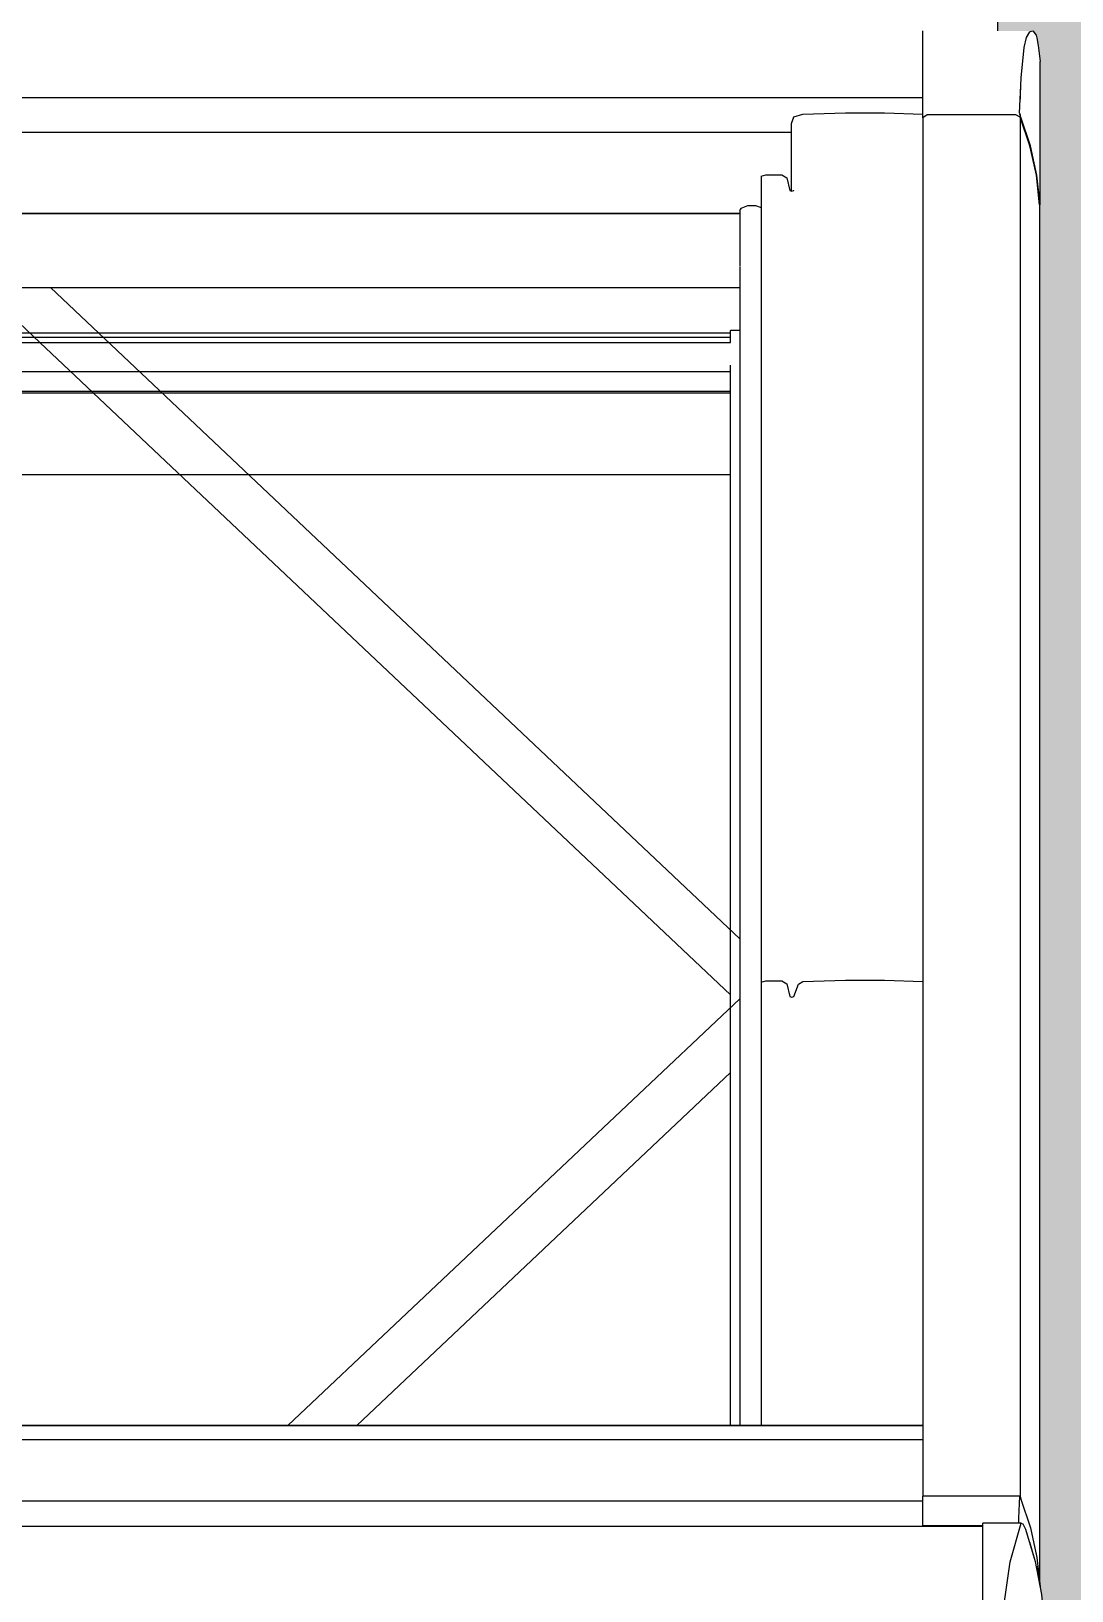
# Model space of a CAD drawing. Header units: metres. Extents: x -208 to 1512, y -277 to 123.
# Drawn here: x 2.375 to 2.806, y -3.63 to -2.984 of the extents above; entities that cross this region are included whole.
import ezdxf

# ---------------------------------------------------------------- set-up
doc = ezdxf.new("R2010")
doc.units = ezdxf.units.M
doc.header["$MEASUREMENT"] = 0
doc.linetypes.add('Wipeout_Contour', pattern=[1, 0, -1])
for name, color, linetype in [('325 Dachfenster', 7, 'Continuous'), ('330 Dachaufbau', 7, 'Continuous'), ('940 Einreichplan Bemaßung.x', 7, 'Continuous')]:
    doc.layers.add(name, color=color, linetype=linetype)
doc.styles.add('ERSTELLTER_STIL_4', font='')
doc.styles.get('ERSTELLTER_STIL_4').set_extended_font_data('Eurostile')
doc.dimstyles.new('ERSTELLTER_STIL__3', dxfattribs={"dimtxt": 0.4, "dimasz": 0.304, "dimexe": 0.18, "dimexo": 0.0625, "dimgap": 0, "dimtad": 1, "dimzin": 0, "dimdsep": 46, "dimtxsty": 'ERSTELLTER_STIL_4', "dimblk": 'ARROWHEAD_6', "dimblk1": 'ARROWHEAD_6', "dimblk2": 'ARROWHEAD_6', "dimcen": 0.09, "dimse1": 1, "dimse2": 1, "dimclrd": 256, "dimclre": 256, "dimclrt": 256, "dimazin": 0, "dimtfac": 1, "dimtdec": 4, "dimtmove": 0, "dimatfit": 3, "dimfxl": 1, "dimtolj": 1, "dimtzin": 0, "dimarcsym": 0})

# ---------------------------------------------------------------- blocks, each defined once
blk = doc.blocks.new('*D541')
at = {"layer": '940 Einreichplan Bemaßung.x', "color": 1, "linetype": 'Continuous', "lineweight": 13, "true_color": 0xfb0106}
for p, q in [((2.51628, 0.24174), (2.51645, 0.00174)), ((2.67656, -0.15815), (2.35634, 0.16163)), ((2.21645, 0.00153), (2.81645, 0.00195)), ((2.51645, 0.00174), (2.53995, -34.02522)), ((2.37984, -33.86533), (2.70006, -34.18511)), ((2.23995, -34.02543), (2.83995, -34.02502)), ((2.53995, -34.02522), (2.54012, -34.26522))]:
    blk.add_line(p, q, dxfattribs=at)
at = {"layer": '940 Einreichplan Bemaßung.x', "color": 1, "lineweight": 13, "true_color": 0xfb0106, "insert": (2.54676, -16.09357), "char_height": 0.4, "attachment_point": 7, "rotation": 270.03958, "style": 'ERSTELLTER_STIL_4'}
blk.add_mtext('\\A1;{\\pql;\\fEurostile|b0|i0|c0|p0;\\W1.000000;34,02\\fEurostile|b0|i0|c0|p0;\\W1.000000;\\A1{\\H.66x;\\S5^  ;}}', dxfattribs=at)
blk = doc.blocks.new('ARROWHEAD_6')
at = {"color": 0, "linetype": 'Continuous', "lineweight": 0}
for p, q in [((-0.5, -0.5), (0.5, 0.5)), ((0, 0), (-1, 0))]:
    blk.add_line(p, q, dxfattribs=at)
blk = doc.blocks.new('Dachfläche_17_4', base_point=(-0.00106, 0.07))
at = {"layer": '330 Dachaufbau', "linetype": 'Continuous', "lineweight": 0, "true_color": 0x000000}
h = blk.add_hatch(color=18, dxfattribs=at)
h.paths.add_polyline_path([(3.445, -0.4), (3.755, -0.4), (3.755, 0.07), (2.8, 0.07), (2.8, -0.77152), (1.05, -0.77152), (1.05, 0.07), (-0.00106, 0.07), (0.01606, -4.6), (6.325, -4.6), (6.325, -0.82361), (3.445, -0.82361)])
h.paths.add_polyline_path([(3.805, -2.1975), (5.505, -2.1975), (5.505, -3.79873), (3.805, -3.79873)], flags=0)
h.paths.add_polyline_path([(1.075, -3.79873), (1.075, -2.1975), (2.775, -2.1975), (2.775, -3.79873)], flags=0)
at = {"layer": '330 Dachaufbau', "color": 7, "linetype": 'Continuous', "lineweight": 18, "flags": 128}
blk.add_lwpolyline([(2.775, -3.79873), (2.775, -2.1975)], dxfattribs=at)
blk = doc.blocks.new('VELUX SlopeRoofBundle[19]_4')
at = {"color": 254, "linetype": 'Wipeout_Contour', "lineweight": 0, "ltscale": 30.677328}
blk.add_wipeout([(2.75611, -2.95926), (1.97759, -2.95926), (1.97798, -2.98422), (1.98965, -2.98422), (1.98965, -3.01187), (2.74405, -3.01187), (2.74405, -2.98422), (2.75573, -2.98422)], dxfattribs=at).dxf.layer = '325 Dachfenster'
at = {"color": 254, "linetype": 'Wipeout_Contour', "lineweight": 0, "ltscale": 11.45865}
blk.add_wipeout([(2.68955, -3.02258), (2.69056, -3.01991), (2.69055, -3.01983)], dxfattribs=at).dxf.layer = '325 Dachfenster'
at = {"color": 254, "linetype": 'Wipeout_Contour', "lineweight": 0, "ltscale": 33.276077}
blk.add_wipeout([(2.66835, -3.08153), (2.66825, -3.0818), (2.66825, -3.56164), (2.66875, -3.56164), (2.66875, -3.05769), (2.66825, -3.05854), (2.66825, -3.05967), (2.66835, -3.05967)], dxfattribs=at).dxf.layer = '325 Dachfenster'
at = {"color": 254, "linetype": 'Wipeout_Contour', "lineweight": 0, "ltscale": 17.669085}
blk.add_wipeout([(2.67705, -3.56164), (2.67895, -3.56164), (2.67895, -3.37752), (2.67705, -3.37801)], dxfattribs=at).dxf.layer = '325 Dachfenster'
at = {"color": 254, "linetype": 'Wipeout_Contour', "lineweight": 0, "ltscale": 22.140436}
blk.add_wipeout([(2.72815, -3.37723), (2.72815, -3.56164), (2.74405, -3.56164), (2.74405, -3.50489), (2.74405, -3.37775)], dxfattribs=at).dxf.layer = '325 Dachfenster'
at = {"color": 254, "linetype": 'Wipeout_Contour', "lineweight": 0, "ltscale": 17.706665}
blk.add_wipeout([(2.68975, -3.56164), (2.69055, -3.56164), (2.69055, -3.38402), (2.68975, -3.38423)], dxfattribs=at).dxf.layer = '325 Dachfenster'
at = {"color": 254, "linetype": 'Wipeout_Contour', "lineweight": 0, "ltscale": 23.789188}
blk.add_wipeout([(2.79055, -3.61796), (2.78645, -3.60447), (2.78645, -3.75858), (2.78757, -3.76324), (2.79055, -3.77361)], dxfattribs=at).dxf.layer = '325 Dachfenster'
at = {"color": 254, "linetype": 'Wipeout_Contour', "lineweight": 0, "ltscale": 20.465667}
blk.add_wipeout([(2.78955, -2.98422), (2.74405, -2.98422), (2.74405, -2.98457), (2.78826, -2.98457), (2.78855, -2.98451)], dxfattribs=at).dxf.layer = '325 Dachfenster'
at = {"color": 254, "linetype": 'Wipeout_Contour', "lineweight": 0, "ltscale": 16.454899}
blk.add_wipeout([(2.74405, -3.00365), (2.78468, -3.00365), (2.78589, -2.99113), (2.74405, -2.99113)], dxfattribs=at).dxf.layer = '325 Dachfenster'
at = {"color": 254, "linetype": 'Wipeout_Contour', "lineweight": 0, "ltscale": 17.197293}
blk.add_wipeout([(2.66875, -3.05769), (2.66875, -3.56164), (2.67155, -3.56164), (2.67155, -3.05656)], dxfattribs=at).dxf.layer = '325 Dachfenster'
at = {"color": 254, "linetype": 'Wipeout_Contour', "lineweight": 0, "ltscale": 17.720163}
blk.add_wipeout([(2.68765, -3.56164), (2.68895, -3.56164), (2.68895, -3.38395), (2.68765, -3.37879)], dxfattribs=at).dxf.layer = '325 Dachfenster'
at = {"color": 254, "linetype": 'Wipeout_Contour', "lineweight": 0, "ltscale": 54.922432}
blk.add_wipeout([(2.78569, -3.75667), (2.78645, -3.75858), (2.78645, -3.60447), (2.78535, -3.6023), (2.78471, -3.60202), (2.78021, -3.618), (2.77732, -3.63738), (2.77604, -3.65986), (2.77647, -3.68525), (2.77855, -3.71311), (2.78229, -3.74323), (2.78361, -3.74981)], dxfattribs=at).dxf.layer = '325 Dachfenster'
at = {"color": 254, "linetype": 'Wipeout_Contour', "lineweight": 0, "ltscale": 23.872469}
blk.add_wipeout([(2.79055, -3.61796), (2.79055, -3.77361), (2.79124, -3.77738), (2.79315, -3.78697), (2.79315, -3.63161)], dxfattribs=at).dxf.layer = '325 Dachfenster'
at = {"color": 254, "linetype": 'Wipeout_Contour', "lineweight": 0, "ltscale": 16.42472}
blk.add_wipeout([(2.74405, -2.98692), (2.78685, -2.98692), (2.78826, -2.98457), (2.74405, -2.98457)], dxfattribs=at).dxf.layer = '325 Dachfenster'
at = {"color": 254, "linetype": 'Wipeout_Contour', "lineweight": 0, "ltscale": 17.202476}
blk.add_wipeout([(2.67155, -3.05656), (2.67155, -3.56164), (2.67465, -3.56164), (2.67465, -3.05649)], dxfattribs=at).dxf.layer = '325 Dachfenster'
at = {"color": 254, "linetype": 'Wipeout_Contour', "lineweight": 0, "ltscale": 15.800343}
blk.add_wipeout([(2.06545, -3.09043), (2.06545, -3.0905), (2.66825, -3.0905), (2.66825, -3.09043)], dxfattribs=at).dxf.layer = '325 Dachfenster'
at = {"color": 254, "linetype": 'Wipeout_Contour', "lineweight": 0, "ltscale": 17.705137}
blk.add_wipeout([(2.68895, -3.56164), (2.68975, -3.56164), (2.68975, -3.38423), (2.68895, -3.38395)], dxfattribs=at).dxf.layer = '325 Dachfenster'
at = {"color": 254, "linetype": 'Wipeout_Contour', "lineweight": 0, "ltscale": 18.471094}
blk.add_wipeout([(2.76885, -3.60202), (2.76885, -3.618), (2.78021, -3.618), (2.78471, -3.60202)], dxfattribs=at).dxf.layer = '325 Dachfenster'
at = {"color": 254, "linetype": 'Wipeout_Contour', "lineweight": 0, "ltscale": 18.826514}
blk.add_wipeout([(2.79125, -3.6162), (2.79125, -3.62164), (2.79255, -3.62846), (2.79255, -3.62845)], dxfattribs=at).dxf.layer = '325 Dachfenster'
at = {"color": 254, "linetype": 'Wipeout_Contour', "lineweight": 0, "ltscale": 16.427616}
blk.add_wipeout([(2.74405, -2.98692), (2.74405, -2.99113), (2.78589, -2.99113), (2.78685, -2.98692)], dxfattribs=at).dxf.layer = '325 Dachfenster'
at = {"color": 254, "linetype": 'Wipeout_Contour', "lineweight": 0, "ltscale": 15.722645}
blk.add_wipeout([(2.06535, -3.05988), (2.06535, -3.07049), (2.66835, -3.07049), (2.66835, -3.05988)], dxfattribs=at).dxf.layer = '325 Dachfenster'
at = {"color": 254, "linetype": 'Wipeout_Contour', "lineweight": 0, "ltscale": 15.759841}
blk.add_wipeout([(2.06535, -3.0748), (2.06535, -3.07982), (2.66835, -3.07982), (2.66835, -3.0748)], dxfattribs=at).dxf.layer = '325 Dachfenster'
at = {"color": 254, "linetype": 'Wipeout_Contour', "lineweight": 0, "ltscale": 15.792351}
blk.add_wipeout([(2.06545, -3.08499), (2.06545, -3.09043), (2.66825, -3.09043), (2.66825, -3.08499)], dxfattribs=at).dxf.layer = '325 Dachfenster'
at = {"color": 254, "linetype": 'Wipeout_Contour', "lineweight": 0, "ltscale": 17.72474}
blk.add_wipeout([(2.69055, -3.56164), (2.69255, -3.56164), (2.69255, -3.37886), (2.69055, -3.38402)], dxfattribs=at).dxf.layer = '325 Dachfenster'
at = {"color": 254, "linetype": 'Wipeout_Contour', "lineweight": 0, "ltscale": 18.258424}
blk.add_wipeout([(2.76885, -3.60294), (2.74405, -3.60294), (2.74405, -3.60322), (2.76885, -3.60322)], dxfattribs=at).dxf.layer = '325 Dachfenster'
at = {"color": 254, "linetype": 'Wipeout_Contour', "lineweight": 0, "ltscale": 23.171816}
blk.add_wipeout([(2.79125, -3.6162), (2.78855, -3.60403), (2.78855, -3.61138), (2.79055, -3.61796), (2.79125, -3.62164)], dxfattribs=at).dxf.layer = '325 Dachfenster'
at = {"color": 254, "linetype": 'Wipeout_Contour', "lineweight": 0, "ltscale": 18.506319}
blk.add_wipeout([(2.76885, -3.618), (2.76885, -3.63738), (2.77732, -3.63738), (2.78021, -3.618)], dxfattribs=at).dxf.layer = '325 Dachfenster'
at = {"color": 254, "linetype": 'Wipeout_Contour', "lineweight": 0, "ltscale": 15.745178}
blk.add_wipeout([(2.06535, -3.0748), (2.66835, -3.0748), (2.66835, -3.07049), (2.06535, -3.07049)], dxfattribs=at).dxf.layer = '325 Dachfenster'
at = {"color": 254, "linetype": 'Wipeout_Contour', "lineweight": 0, "ltscale": 31.385538}
blk.add_wipeout([(2.06535, -3.08067), (2.06535, -3.08153), (2.06545, -3.0818), (2.06545, -3.08258), (2.66825, -3.08258), (2.66825, -3.0818), (2.66835, -3.08153), (2.66835, -3.08067)], dxfattribs=at).dxf.layer = '325 Dachfenster'
at = {"color": 254, "linetype": 'Wipeout_Contour', "lineweight": 0, "ltscale": 11.735801}
blk.add_wipeout([(2.66825, -3.0905), (2.38273, -3.0905), (2.66825, -3.36016)], dxfattribs=at).dxf.layer = '325 Dachfenster'
at = {"color": 254, "linetype": 'Wipeout_Contour', "lineweight": 0, "ltscale": 17.694289}
blk.add_wipeout([(2.68555, -3.37752), (2.68555, -3.56164), (2.68765, -3.56164), (2.68765, -3.37879)], dxfattribs=at).dxf.layer = '325 Dachfenster'
at = {"color": 254, "linetype": 'Wipeout_Contour', "lineweight": 0, "ltscale": 17.709549}
blk.add_wipeout([(2.69255, -3.56164), (2.69435, -3.56164), (2.69435, -3.3778), (2.69255, -3.37886)], dxfattribs=at).dxf.layer = '325 Dachfenster'
at = {"color": 254, "linetype": 'Wipeout_Contour', "lineweight": 0, "ltscale": 32.782505}
blk.add_wipeout([(2.78455, -3.59208), (2.78455, -3.60202), (2.78471, -3.60202), (2.78535, -3.6023), (2.78645, -3.60447), (2.78855, -3.61138), (2.78855, -3.60403)], dxfattribs=at).dxf.layer = '325 Dachfenster'
at = {"color": 254, "linetype": 'Wipeout_Contour', "lineweight": 0, "ltscale": 22.755905}
blk.add_wipeout([(2.79235, -3.05626), (2.79105, -3.04401), (2.79105, -3.6153), (2.79125, -3.6162), (2.79235, -3.62657)], dxfattribs=at).dxf.layer = '325 Dachfenster'
at = {"color": 254, "linetype": 'Wipeout_Contour', "lineweight": 0, "ltscale": 16.935949}
blk.add_wipeout([(2.68975, -3.05055), (2.68895, -3.05027), (2.68895, -3.38395), (2.68975, -3.38423)], dxfattribs=at).dxf.layer = '325 Dachfenster'
at = {"color": 254, "linetype": 'Wipeout_Contour', "lineweight": 0, "ltscale": 15.777452}
blk.add_wipeout([(2.06545, -3.08258), (2.06545, -3.08364), (2.66825, -3.08364), (2.66825, -3.08258)], dxfattribs=at).dxf.layer = '325 Dachfenster'
at = {"color": 254, "linetype": 'Wipeout_Contour', "lineweight": 0, "ltscale": 17.677728}
blk.add_wipeout([(2.68555, -3.37752), (2.67895, -3.37752), (2.67895, -3.56164), (2.68555, -3.56164)], dxfattribs=at).dxf.layer = '325 Dachfenster'
at = {"color": 254, "linetype": 'Wipeout_Contour', "lineweight": 0, "ltscale": 17.731908}
blk.add_wipeout([(2.69435, -3.56164), (2.71195, -3.56164), (2.71195, -3.37723), (2.69435, -3.3778)], dxfattribs=at).dxf.layer = '325 Dachfenster'
at = {"color": 254, "linetype": 'Wipeout_Contour', "lineweight": 0, "ltscale": 18.259405}
blk.add_wipeout([(2.78402, -3.59082), (2.74405, -3.59082), (2.74405, -3.59999), (2.78365, -3.59999)], dxfattribs=at).dxf.layer = '325 Dachfenster'
at = {"layer": '325 Dachfenster', "linetype": 'Continuous', "lineweight": 0, "flags": 128}
blk.add_lwpolyline([(2.79255, -3.62846), (2.79255, -3.62845)], dxfattribs=at)
at = {"color": 254, "linetype": 'Wipeout_Contour', "lineweight": 0, "ltscale": 22.750646}
blk.add_wipeout([(2.78835, -3.03184), (2.78835, -3.60344), (2.78855, -3.60403), (2.79105, -3.6153), (2.79105, -3.04401)], dxfattribs=at).dxf.layer = '325 Dachfenster'
at = {"color": 254, "linetype": 'Wipeout_Contour', "lineweight": 0, "ltscale": 23.827458}
blk.add_wipeout([(2.68975, -3.05055), (2.68975, -3.38423), (2.69055, -3.38402), (2.69055, -3.0503), (2.69045, -3.05033), (2.69045, -3.05036)], dxfattribs=at).dxf.layer = '325 Dachfenster'
at = {"color": 254, "linetype": 'Wipeout_Contour', "lineweight": 0, "ltscale": 17.210967}
blk.add_wipeout([(2.67465, -3.05649), (2.67465, -3.56164), (2.67705, -3.56164), (2.67705, -3.05731)], dxfattribs=at).dxf.layer = '325 Dachfenster'
at = {"color": 254, "linetype": 'Wipeout_Contour', "lineweight": 0, "ltscale": 15.768516}
blk.add_wipeout([(2.06535, -3.08067), (2.66835, -3.08067), (2.66835, -3.07982), (2.06535, -3.07982)], dxfattribs=at).dxf.layer = '325 Dachfenster'
at = {"color": 254, "linetype": 'Wipeout_Contour', "lineweight": 0, "ltscale": 17.770615}
blk.add_wipeout([(2.71195, -3.37723), (2.71195, -3.56164), (2.72815, -3.56164), (2.72815, -3.37723)], dxfattribs=at).dxf.layer = '325 Dachfenster'
at = {"color": 254, "linetype": 'Wipeout_Contour', "lineweight": 0, "ltscale": 27.5033}
blk.add_wipeout([(2.74405, -3.59999), (2.74405, -3.60294), (2.76885, -3.60294), (2.76885, -3.60202), (2.78365, -3.60202), (2.78365, -3.59999)], dxfattribs=at).dxf.layer = '325 Dachfenster'
at = {"color": 254, "linetype": 'Wipeout_Contour', "lineweight": 0, "ltscale": 16.89856}
blk.add_wipeout([(2.67895, -3.04383), (2.67895, -3.37752), (2.68555, -3.37752), (2.68555, -3.04383)], dxfattribs=at).dxf.layer = '325 Dachfenster'
at = {"color": 254, "linetype": 'Wipeout_Contour', "lineweight": 0, "ltscale": 16.930329}
blk.add_wipeout([(2.69255, -3.04514), (2.69055, -3.0503), (2.69055, -3.38402), (2.69255, -3.37886)], dxfattribs=at).dxf.layer = '325 Dachfenster'
at = {"color": 254, "linetype": 'Wipeout_Contour', "lineweight": 0, "ltscale": 15.780055}
blk.add_wipeout([(2.06545, -3.08428), (2.66825, -3.08428), (2.66825, -3.08364), (2.06545, -3.08364)], dxfattribs=at).dxf.layer = '325 Dachfenster'
at = {"color": 254, "linetype": 'Wipeout_Contour', "lineweight": 0, "ltscale": 27.387385}
blk.add_wipeout([(2.78365, -3.60202), (2.78455, -3.60202), (2.78455, -3.59208), (2.7841, -3.5909), (2.78402, -3.59082), (2.78365, -3.59999)], dxfattribs=at).dxf.layer = '325 Dachfenster'
at = {"color": 254, "linetype": 'Wipeout_Contour', "lineweight": 0, "ltscale": 17.465297}
blk.add_wipeout([(1.98965, -3.59875), (2.74405, -3.59875), (2.74405, -3.59644), (1.98965, -3.59644)], dxfattribs=at).dxf.layer = '325 Dachfenster'
at = {"color": 254, "linetype": 'Wipeout_Contour', "lineweight": 0, "ltscale": 17.523156}
blk.add_wipeout([(2.76885, -3.60322), (1.96485, -3.60322), (1.96485, -3.61935), (2.76885, -3.61935)], dxfattribs=at).dxf.layer = '325 Dachfenster'
at = {"color": 254, "linetype": 'Wipeout_Contour', "lineweight": 0, "ltscale": 17.433915}
blk.add_wipeout([(2.74575, -3.59082), (2.78255, -3.59082), (2.78255, -3.01893), (2.74575, -3.01893)], dxfattribs=at).dxf.layer = '325 Dachfenster'
at = {"color": 254, "linetype": 'Wipeout_Contour', "lineweight": 0, "ltscale": 16.887652}
blk.add_wipeout([(2.67705, -3.04433), (2.67705, -3.37801), (2.67895, -3.37752), (2.67895, -3.04383)], dxfattribs=at).dxf.layer = '325 Dachfenster'
at = {"color": 254, "linetype": 'Wipeout_Contour', "lineweight": 0, "ltscale": 16.911127}
blk.add_wipeout([(2.68555, -3.04383), (2.68555, -3.37752), (2.68765, -3.37879), (2.68765, -3.0451)], dxfattribs=at).dxf.layer = '325 Dachfenster'
at = {"color": 254, "linetype": 'Wipeout_Contour', "lineweight": 0, "ltscale": 16.928277}
blk.add_wipeout([(2.69255, -3.04514), (2.69255, -3.37886), (2.69435, -3.3778), (2.69435, -3.04408)], dxfattribs=at).dxf.layer = '325 Dachfenster'
at = {"color": 254, "linetype": 'Wipeout_Contour', "lineweight": 0, "ltscale": 15.782165}
blk.add_wipeout([(2.06545, -3.08428), (2.06545, -3.08499), (2.66825, -3.08499), (2.66825, -3.08428)], dxfattribs=at).dxf.layer = '325 Dachfenster'
at = {"color": 254, "linetype": 'Wipeout_Contour', "lineweight": 0, "ltscale": 17.458236}
blk.add_wipeout([(1.98965, -3.59644), (2.74405, -3.59644), (2.74405, -3.59448), (1.98965, -3.59448)], dxfattribs=at).dxf.layer = '325 Dachfenster'
at = {"color": 254, "linetype": 'Wipeout_Contour', "lineweight": 0, "ltscale": 17.480964}
blk.add_wipeout([(1.98965, -3.6015), (1.98965, -3.60322), (2.74405, -3.60322), (2.74405, -3.6015)], dxfattribs=at).dxf.layer = '325 Dachfenster'
at = {"color": 254, "linetype": 'Wipeout_Contour', "lineweight": 0, "ltscale": 17.585267}
blk.add_wipeout([(1.96485, -3.61935), (1.96485, -3.64056), (2.76885, -3.64056), (2.76885, -3.61935)], dxfattribs=at).dxf.layer = '325 Dachfenster'
at = {"layer": '325 Dachfenster', "linetype": 'Continuous', "lineweight": 0, "flags": 128}
blk.add_lwpolyline([(2.76885, -3.82879), (2.76885, -3.82144), (2.76885, -3.81267), (2.76885, -3.80235), (2.76885, -3.79054), (2.76885, -3.77738), (2.76885, -3.76324), (2.76885, -3.75667), (2.76885, -3.74981), (2.76885, -3.74323), (2.76885, -3.71311), (2.76885, -3.68525), (2.76885, -3.65986), (2.76885, -3.63738), (2.76885, -3.618), (2.76885, -3.60202)], dxfattribs=at)
at = {"color": 254, "linetype": 'Wipeout_Contour', "lineweight": 0, "ltscale": 17.383331}
blk.add_wipeout([(2.74405, -3.02019), (2.74405, -3.59082), (2.74575, -3.59082), (2.74575, -3.01893)], dxfattribs=at).dxf.layer = '325 Dachfenster'
at = {"color": 254, "linetype": 'Wipeout_Contour', "lineweight": 0, "ltscale": 22.708772}
blk.add_wipeout([(2.78435, -3.01989), (2.78435, -3.59156), (2.78455, -3.59208), (2.78835, -3.60344), (2.78835, -3.03184)], dxfattribs=at).dxf.layer = '325 Dachfenster'
at = {"color": 254, "linetype": 'Wipeout_Contour', "lineweight": 0, "ltscale": 16.92538}
blk.add_wipeout([(2.68895, -3.05027), (2.68765, -3.0451), (2.68765, -3.37879), (2.68895, -3.38395)], dxfattribs=at).dxf.layer = '325 Dachfenster'
at = {"color": 254, "linetype": 'Wipeout_Contour', "lineweight": 0, "ltscale": 16.952699}
blk.add_wipeout([(2.69435, -3.04408), (2.69435, -3.3778), (2.71195, -3.37723), (2.71195, -3.04351)], dxfattribs=at).dxf.layer = '325 Dachfenster'
at = {"color": 254, "linetype": 'Wipeout_Contour', "lineweight": 0, "ltscale": 55.672842}
blk.add_wipeout([(2.05665, -3.05274), (2.05665, -3.05731), (2.05905, -3.05649), (2.06215, -3.05656), (2.06495, -3.05769), (2.06545, -3.05854), (2.06545, -3.05967), (2.66825, -3.05967), (2.66825, -3.05854), (2.66875, -3.05769), (2.67155, -3.05656), (2.67465, -3.05649), (2.67705, -3.05731), (2.67705, -3.05274)], dxfattribs=at).dxf.layer = '325 Dachfenster'
at = {"color": 254, "linetype": 'Wipeout_Contour', "lineweight": 0, "ltscale": 17.473694}
blk.add_wipeout([(2.74405, -3.59875), (1.98965, -3.59875), (1.98965, -3.6015), (2.74405, -3.6015)], dxfattribs=at).dxf.layer = '325 Dachfenster'
at = {"layer": '325 Dachfenster', "linetype": 'Continuous', "lineweight": 0, "flags": 128}
for points in [[(2.67465, -3.05649), (2.67705, -3.05731)], [(2.67705, -3.37801), (2.67895, -3.37752), (2.68555, -3.37752)], [(2.68555, -3.37752), (2.68765, -3.37879)], [(2.68765, -3.37879), (2.68895, -3.38395)], [(2.69055, -3.38402), (2.69255, -3.37886)], [(2.69255, -3.37886), (2.69435, -3.3778)], [(2.68895, -3.38395), (2.68975, -3.38423)], [(2.68975, -3.38423), (2.69055, -3.38402)], [(2.78471, -3.60202), (2.76885, -3.60202)], [(2.79449, -3.82879), (2.79448, -3.82144), (2.79447, -3.81267), (2.79446, -3.80235), (2.79445, -3.79916), (2.7935, -3.79054), (2.79315, -3.78697), (2.79124, -3.77738), (2.79055, -3.77361), (2.78757, -3.76324), (2.78645, -3.75858), (2.78569, -3.75667), (2.78361, -3.74981), (2.78229, -3.74323), (2.77855, -3.71311), (2.77647, -3.68525), (2.77604, -3.65986), (2.77732, -3.63738), (2.78021, -3.618), (2.78471, -3.60202)], [(2.78471, -3.60202), (2.78535, -3.6023)], [(2.78535, -3.6023), (2.78645, -3.60447), (2.79055, -3.61796), (2.79315, -3.63161), (2.79445, -3.64552), (2.79445, -3.64685)], [(1.96485, -3.60322), (2.76885, -3.60322)], [(2.74405, -3.60322), (2.74405, -3.60294)], [(2.74405, -3.60294), (2.76885, -3.60294)]]:
    blk.add_lwpolyline(points, dxfattribs=at)
at = {"color": 254, "linetype": 'Wipeout_Contour', "lineweight": 0, "ltscale": 27.011965}
blk.add_wipeout([(2.78255, -3.01893), (2.78255, -3.59082), (2.78402, -3.59082), (2.7841, -3.5909), (2.78435, -3.59156), (2.78435, -3.01989)], dxfattribs=at).dxf.layer = '325 Dachfenster'
at = {"color": 254, "linetype": 'Wipeout_Contour', "lineweight": 0, "ltscale": 30.255271}
blk.add_wipeout([(2.69055, -3.05023), (2.68955, -3.02258), (2.68955, -3.05048), (2.68975, -3.05055), (2.69045, -3.05036), (2.69045, -3.05033), (2.69053, -3.05031)], dxfattribs=at).dxf.layer = '325 Dachfenster'
at = {"color": 254, "linetype": 'Wipeout_Contour', "lineweight": 0, "ltscale": 16.995315}
blk.add_wipeout([(2.72815, -3.04351), (2.71195, -3.04351), (2.71195, -3.37723), (2.72815, -3.37723)], dxfattribs=at).dxf.layer = '325 Dachfenster'
at = {"color": 254, "linetype": 'Wipeout_Contour', "lineweight": 0, "ltscale": 15.704528}
blk.add_wipeout([(2.06535, -3.05967), (2.06535, -3.05988), (2.66835, -3.05988), (2.66835, -3.05967)], dxfattribs=at).dxf.layer = '325 Dachfenster'
at = {"color": 254, "linetype": 'Wipeout_Contour', "lineweight": 0, "ltscale": 17.357238}
blk.add_wipeout([(1.98965, -3.56177), (1.98965, -3.56751), (2.74405, -3.56751), (2.74405, -3.56177)], dxfattribs=at).dxf.layer = '325 Dachfenster'
at = {"color": 254, "linetype": 'Wipeout_Contour', "lineweight": 0, "ltscale": 17.434708}
blk.add_wipeout([(1.98965, -3.5902), (2.74405, -3.5902), (2.74405, -3.58631), (1.98965, -3.58631)], dxfattribs=at).dxf.layer = '325 Dachfenster'
at = {"layer": '325 Dachfenster', "linetype": 'Continuous', "lineweight": 0, "flags": 128}
for points in [[(2.06535, -3.05967), (2.66835, -3.05967)], [(2.66825, -3.05854), (2.66875, -3.05769)], [(2.66825, -3.05854), (2.66825, -3.05967)], [(2.66835, -3.05988), (2.66835, -3.05967)], [(2.66835, -3.08153), (2.66835, -3.08067), (2.66835, -3.07982), (2.66835, -3.0748), (2.66835, -3.07049), (2.66835, -3.05988)], [(2.66875, -3.05769), (2.67155, -3.05656)], [(2.67155, -3.05656), (2.67465, -3.05649)], [(2.78402, -3.59082), (2.78365, -3.59999), (2.78365, -3.60202)], [(2.78402, -3.59082), (2.7841, -3.5909)], [(2.7841, -3.5909), (2.78455, -3.59208), (2.78855, -3.60403), (2.79125, -3.6162), (2.79255, -3.62845)]]:
    blk.add_lwpolyline(points, dxfattribs=at)
at = {"color": 254, "linetype": 'Wipeout_Contour', "lineweight": 0, "ltscale": 16.511737}
blk.add_wipeout([(2.69056, -3.01991), (2.68955, -3.02258), (2.69055, -3.05023), (2.69255, -3.04514)], dxfattribs=at).dxf.layer = '325 Dachfenster'
at = {"color": 254, "linetype": 'Wipeout_Contour', "lineweight": 0, "ltscale": 17.037316}
blk.add_wipeout([(2.72815, -3.37723), (2.74405, -3.37775), (2.74405, -3.04403), (2.72815, -3.04351)], dxfattribs=at).dxf.layer = '325 Dachfenster'
at = {"color": 254, "linetype": 'Wipeout_Contour', "lineweight": 0, "ltscale": 17.347022}
blk.add_wipeout([(2.74405, -3.56164), (1.98965, -3.56164), (1.98965, -3.56177), (2.74405, -3.56177)], dxfattribs=at).dxf.layer = '325 Dachfenster'
at = {"color": 254, "linetype": 'Wipeout_Contour', "lineweight": 0, "ltscale": 17.368727}
blk.add_wipeout([(1.98965, -3.56751), (1.98965, -3.56903), (2.74405, -3.56903), (2.74405, -3.56751)], dxfattribs=at).dxf.layer = '325 Dachfenster'
at = {"color": 254, "linetype": 'Wipeout_Contour', "lineweight": 0, "ltscale": 17.42218}
blk.add_wipeout([(1.98965, -3.58259), (1.98965, -3.58631), (2.74405, -3.58631), (2.74405, -3.58259)], dxfattribs=at).dxf.layer = '325 Dachfenster'
at = {"color": 254, "linetype": 'Wipeout_Contour', "lineweight": 0, "ltscale": 17.448365}
blk.add_wipeout([(1.98965, -3.59202), (1.98965, -3.59296), (2.74405, -3.59296), (2.74405, -3.59202)], dxfattribs=at).dxf.layer = '325 Dachfenster'
at = {"layer": '325 Dachfenster', "linetype": 'Continuous', "lineweight": 0, "flags": 128}
blk.add_lwpolyline([(2.69435, -3.3778), (2.71195, -3.37723), (2.72815, -3.37723), (2.74405, -3.37775)], dxfattribs=at)
at = {"color": 254, "linetype": 'Wipeout_Contour', "lineweight": 0, "ltscale": 11.599504}
blk.add_wipeout([(2.69055, -3.01983), (2.69435, -3.04408), (2.69435, -3.01876)], dxfattribs=at).dxf.layer = '325 Dachfenster'
at = {"color": 254, "linetype": 'Wipeout_Contour', "lineweight": 0, "ltscale": 16.460298}
blk.add_wipeout([(2.72815, -3.04351), (2.74405, -3.04403), (2.74405, -3.01871), (2.72815, -3.0182)], dxfattribs=at).dxf.layer = '325 Dachfenster'
at = {"color": 254, "linetype": 'Wipeout_Contour', "lineweight": 0, "ltscale": 13.283717}
blk.add_wipeout([(2.66825, -3.3849), (2.48111, -3.56164), (2.66825, -3.56164)], dxfattribs=at).dxf.layer = '325 Dachfenster'
at = {"color": 254, "linetype": 'Wipeout_Contour', "lineweight": 0, "ltscale": 17.381521}
blk.add_wipeout([(1.98965, -3.57098), (1.98965, -3.57329), (2.74405, -3.57329), (2.74405, -3.57098)], dxfattribs=at).dxf.layer = '325 Dachfenster'
at = {"color": 254, "linetype": 'Wipeout_Contour', "lineweight": 0, "ltscale": 17.4435}
blk.add_wipeout([(1.98965, -3.59078), (1.98965, -3.59128), (2.74405, -3.59128), (2.74405, -3.59078)], dxfattribs=at).dxf.layer = '325 Dachfenster'
at = {"color": 254, "linetype": 'Wipeout_Contour', "lineweight": 0, "ltscale": 12.630895}
blk.add_wipeout([(2.69055, -3.01983), (2.69255, -3.04514), (2.69435, -3.04408)], dxfattribs=at).dxf.layer = '325 Dachfenster'
at = {"color": 254, "linetype": 'Wipeout_Contour', "lineweight": 0, "ltscale": 33.3303}
blk.add_wipeout([(2.06545, -3.3849), (2.25259, -3.56164), (2.48111, -3.56164), (2.66825, -3.3849), (2.66825, -3.36016), (2.38273, -3.0905), (2.35098, -3.0905), (2.06545, -3.36016)], dxfattribs=at).dxf.layer = '325 Dachfenster'
at = {"color": 254, "linetype": 'Wipeout_Contour', "lineweight": 0, "ltscale": 17.3899}
blk.add_wipeout([(1.98965, -3.57329), (1.98965, -3.57605), (2.74405, -3.57605), (2.74405, -3.57329)], dxfattribs=at).dxf.layer = '325 Dachfenster'
at = {"color": 254, "linetype": 'Wipeout_Contour', "lineweight": 0, "ltscale": 17.452475}
blk.add_wipeout([(1.98965, -3.59448), (2.74405, -3.59448), (2.74405, -3.59296), (1.98965, -3.59296)], dxfattribs=at).dxf.layer = '325 Dachfenster'
at = {"layer": '325 Dachfenster', "linetype": 'Continuous', "lineweight": 0, "flags": 128}
for points in [[(2.66825, -3.0818), (2.66825, -3.56164)], [(2.06545, -3.09043), (2.66825, -3.09043)], [(2.06545, -3.0905), (2.66825, -3.0905)], [(2.38273, -3.0905), (2.66825, -3.36016)], [(2.36685, -3.10238), (2.37831, -3.1132), (2.38804, -3.12239), (2.66429, -3.38328)], [(2.06955, -3.10931), (2.66415, -3.10931)], [(2.06955, -3.11101), (2.66415, -3.11101)], [(2.66435, -3.10825), (2.66415, -3.10846)], [(2.66415, -3.10846), (2.66415, -3.1132)], [(2.66825, -3.10825), (2.66435, -3.10825)], [(2.06942, -3.1132), (2.66429, -3.1132)], [(2.66415, -3.12267), (2.66415, -3.56164)], [(2.06955, -3.12522), (2.66415, -3.12522)], [(2.06955, -3.13335), (2.66415, -3.13335)], [(2.06955, -3.13413), (2.66415, -3.13413)], [(2.06955, -3.16786), (2.66415, -3.16786)], [(2.48111, -3.56164), (2.66825, -3.3849)], [(2.50956, -3.56164), (2.66429, -3.41552)], [(2.74405, -3.56164), (1.98965, -3.56164)]]:
    blk.add_lwpolyline(points, dxfattribs=at)
at = {"color": 254, "linetype": 'Wipeout_Contour', "lineweight": 0, "ltscale": 16.368005}
blk.add_wipeout([(2.71195, -3.0182), (2.69435, -3.01876), (2.69435, -3.04408), (2.71195, -3.04351)], dxfattribs=at).dxf.layer = '325 Dachfenster'
at = {"color": 254, "linetype": 'Wipeout_Contour', "lineweight": 0, "ltscale": 15.609455}
blk.add_wipeout([(2.68955, -3.02615), (2.04415, -3.02615), (2.04415, -3.02622), (2.68955, -3.02622)], dxfattribs=at).dxf.layer = '325 Dachfenster'
at = {"color": 254, "linetype": 'Wipeout_Contour', "lineweight": 0, "ltscale": 17.374476}
blk.add_wipeout([(1.98965, -3.57098), (2.74405, -3.57098), (2.74405, -3.56903), (1.98965, -3.56903)], dxfattribs=at).dxf.layer = '325 Dachfenster'
at = {"color": 254, "linetype": 'Wipeout_Contour', "lineweight": 0, "ltscale": 17.410287}
blk.add_wipeout([(2.74405, -3.5791), (1.98965, -3.5791), (1.98965, -3.58259), (2.74405, -3.58259)], dxfattribs=at).dxf.layer = '325 Dachfenster'
at = {"color": 254, "linetype": 'Wipeout_Contour', "lineweight": 0, "ltscale": 17.442151}
blk.add_wipeout([(1.98965, -3.59071), (2.74405, -3.59071), (2.74405, -3.59055), (1.98965, -3.59055)], dxfattribs=at).dxf.layer = '325 Dachfenster'
at = {"layer": '325 Dachfenster', "linetype": 'Continuous', "lineweight": 0, "flags": 128}
blk.add_lwpolyline([(2.74405, -3.56751), (1.98965, -3.56751)], dxfattribs=at)
at = {"color": 254, "linetype": 'Wipeout_Contour', "lineweight": 0, "ltscale": 16.416707}
blk.add_wipeout([(2.71195, -3.0182), (2.71195, -3.04351), (2.72815, -3.04351), (2.72815, -3.0182)], dxfattribs=at).dxf.layer = '325 Dachfenster'
at = {"color": 254, "linetype": 'Wipeout_Contour', "lineweight": 0, "ltscale": 15.629545}
blk.add_wipeout([(2.04415, -3.02622), (2.04415, -3.03818), (2.68955, -3.03818), (2.68955, -3.02622)], dxfattribs=at).dxf.layer = '325 Dachfenster'
at = {"color": 254, "linetype": 'Wipeout_Contour', "lineweight": 0, "ltscale": 17.399478}
blk.add_wipeout([(1.98965, -3.5791), (2.74405, -3.5791), (2.74405, -3.57605), (1.98965, -3.57605)], dxfattribs=at).dxf.layer = '325 Dachfenster'
at = {"color": 254, "linetype": 'Wipeout_Contour', "lineweight": 0, "ltscale": 17.442517}
blk.add_wipeout([(2.74405, -3.59071), (1.98965, -3.59071), (1.98965, -3.59078), (2.74405, -3.59078)], dxfattribs=at).dxf.layer = '325 Dachfenster'
at = {"color": 254, "linetype": 'Wipeout_Contour', "lineweight": 0, "ltscale": 61.889536}
blk.add_wipeout([(1.98965, -3.01187), (1.98965, -3.01871), (2.00555, -3.0182), (2.02175, -3.0182), (2.03935, -3.01876), (2.04315, -3.01983), (2.04415, -3.02258), (2.04415, -3.02615), (2.68955, -3.02615), (2.68955, -3.02258), (2.69055, -3.01983), (2.69435, -3.01876), (2.71195, -3.0182), (2.72815, -3.0182), (2.74405, -3.01871), (2.74405, -3.01187)], dxfattribs=at).dxf.layer = '325 Dachfenster'
at = {"color": 254, "linetype": 'Wipeout_Contour', "lineweight": 0, "ltscale": 62.56293}
blk.add_wipeout([(2.04415, -3.03818), (2.04415, -3.05048), (2.04475, -3.05027), (2.04605, -3.04511), (2.04815, -3.04383), (2.05475, -3.04383), (2.05665, -3.04433), (2.05665, -3.05274), (2.67705, -3.05274), (2.67705, -3.04433), (2.67895, -3.04383), (2.68555, -3.04383), (2.68765, -3.0451), (2.68895, -3.05027), (2.68955, -3.05048), (2.68955, -3.03818)], dxfattribs=at).dxf.layer = '325 Dachfenster'
at = {"color": 254, "linetype": 'Wipeout_Contour', "lineweight": 0, "ltscale": 17.446201}
blk.add_wipeout([(1.98965, -3.59169), (1.98965, -3.59202), (2.74405, -3.59202), (2.74405, -3.59169)], dxfattribs=at).dxf.layer = '325 Dachfenster'
at = {"layer": '325 Dachfenster', "linetype": 'Continuous', "lineweight": 0, "flags": 128}
for points in [[(2.68955, -3.02258), (2.69055, -3.01983)], [(2.04415, -3.02615), (2.68955, -3.02615)], [(2.67705, -3.04433), (2.67895, -3.04383), (2.68555, -3.04383)], [(2.67705, -3.04433), (2.67705, -3.37801), (2.67705, -3.56164)]]:
    blk.add_lwpolyline(points, dxfattribs=at)
at = {"color": 254, "linetype": 'Wipeout_Contour', "lineweight": 0, "ltscale": 54.542162}
blk.add_wipeout([(2.74405, -3.02019), (2.74575, -3.01893), (2.78255, -3.01893), (2.78435, -3.01989), (2.78835, -3.03184), (2.79105, -3.04401), (2.79235, -3.05626), (2.79235, -3.05641), (2.79255, -3.05626), (2.79125, -3.04401), (2.78855, -3.03184), (2.78455, -3.01989), (2.78413, -3.01879), (2.74405, -3.01879)], dxfattribs=at).dxf.layer = '325 Dachfenster'
at = {"color": 254, "linetype": 'Wipeout_Contour', "lineweight": 0, "ltscale": 17.648202}
blk.add_wipeout([(2.69053, -3.05031), (2.69055, -3.0503), (2.69255, -3.04514), (2.69055, -3.05023)], dxfattribs=at).dxf.layer = '325 Dachfenster'
at = {"color": 254, "linetype": 'Wipeout_Contour', "lineweight": 0, "ltscale": 17.444985}
blk.add_wipeout([(1.98965, -3.59169), (2.74405, -3.59169), (2.74405, -3.59128), (1.98965, -3.59128)], dxfattribs=at).dxf.layer = '325 Dachfenster'
at = {"layer": '325 Dachfenster', "linetype": 'Continuous', "lineweight": 0, "flags": 128}
for points in [[(2.68955, -3.05048), (2.68955, -3.02258)], [(2.68555, -3.04383), (2.68765, -3.0451)], [(2.68765, -3.0451), (2.68895, -3.05027)], [(2.68895, -3.05027), (2.68975, -3.05055)], [(2.68975, -3.05055), (2.69045, -3.05036)], [(2.69045, -3.05036), (2.69045, -3.05033)], [(2.69053, -3.05031), (2.69055, -3.05023)]]:
    blk.add_lwpolyline(points, dxfattribs=at)
at = {"color": 254, "linetype": 'Wipeout_Contour', "lineweight": 0, "ltscale": 20.398718}
blk.add_wipeout([(2.79179, -2.99035), (2.79125, -2.98718), (2.79125, -3.04401), (2.79255, -3.05626), (2.79255, -2.99685)], dxfattribs=at).dxf.layer = '325 Dachfenster'
at = {"color": 254, "linetype": 'Wipeout_Contour', "lineweight": 0, "ltscale": 20.043887}
blk.add_wipeout([(2.74405, -3.00365), (2.74405, -3.01836), (2.78405, -3.01836), (2.78455, -3.00685), (2.78468, -3.00365)], dxfattribs=at).dxf.layer = '325 Dachfenster'
at = {"color": 254, "linetype": 'Wipeout_Contour', "lineweight": 0, "ltscale": 17.441321}
blk.add_wipeout([(1.98965, -3.59055), (2.74405, -3.59055), (2.74405, -3.5902), (1.98965, -3.5902)], dxfattribs=at).dxf.layer = '325 Dachfenster'
at = {"layer": '325 Dachfenster', "linetype": 'Continuous', "lineweight": 0, "flags": 128}
for points in [[(1.98965, -3.01187), (2.74405, -3.01187)], [(2.79235, -3.05626), (2.79235, -3.62657)], [(2.79235, -3.05641), (2.79255, -3.05626)], [(2.74405, -3.59296), (1.98965, -3.59296)], [(2.74405, -3.60294), (2.74405, -3.59999), (2.74405, -3.59082)], [(2.78402, -3.59082), (2.74405, -3.59082)]]:
    blk.add_lwpolyline(points, dxfattribs=at)
at = {"color": 254, "linetype": 'Wipeout_Contour', "lineweight": 0, "ltscale": 16.499263}
blk.add_wipeout([(2.74405, -3.01836), (2.74405, -3.01879), (2.78413, -3.01879), (2.78405, -3.01836)], dxfattribs=at).dxf.layer = '325 Dachfenster'
at = {"layer": '325 Dachfenster', "linetype": 'Continuous', "lineweight": 0, "flags": 128}
for points in [[(2.74405, -3.01836), (2.74405, -3.00365), (2.74405, -2.99113), (2.74405, -2.98692), (2.74405, -2.98457), (2.74405, -2.98422)], [(2.69055, -3.01983), (2.69435, -3.01876), (2.71195, -3.0182), (2.72815, -3.0182), (2.74405, -3.01871)], [(2.74405, -3.01879), (2.74405, -3.01836)], [(2.74405, -3.02019), (2.74405, -3.01879)], [(2.74575, -3.01893), (2.74405, -3.02019)], [(2.74405, -3.02019), (2.74405, -3.59082)]]:
    blk.add_lwpolyline(points, dxfattribs=at)
at = {"color": 254, "linetype": 'Wipeout_Contour', "lineweight": 0, "ltscale": 32.117651}
blk.add_wipeout([(2.78455, -3.01989), (2.78855, -3.03184), (2.78855, -2.98451), (2.78826, -2.98457), (2.78685, -2.98692), (2.78589, -2.99113), (2.78468, -3.00365), (2.78455, -3.00685)], dxfattribs=at).dxf.layer = '325 Dachfenster'
at = {"color": 254, "linetype": 'Wipeout_Contour', "lineweight": 0, "ltscale": 23.779712}
blk.add_wipeout([(2.78855, -3.03184), (2.79125, -3.04401), (2.79125, -2.98718), (2.79086, -2.98607), (2.78955, -2.98422), (2.78855, -2.98451)], dxfattribs=at).dxf.layer = '325 Dachfenster'
at = {"color": 254, "linetype": 'Wipeout_Contour', "lineweight": 0, "ltscale": 16.953921}
blk.add_wipeout([(2.78413, -3.01879), (2.78455, -3.01989), (2.78455, -3.00685), (2.78405, -3.01836)], dxfattribs=at).dxf.layer = '325 Dachfenster'
at = {"layer": '325 Dachfenster', "linetype": 'Continuous', "lineweight": 0, "flags": 128}
for points in [[(2.78405, -3.01836), (2.78455, -3.00685), (2.78468, -3.00365), (2.78589, -2.99113), (2.78685, -2.98692), (2.78826, -2.98457), (2.78855, -2.98451), (2.78955, -2.98422), (2.79086, -2.98607), (2.79125, -2.98718), (2.79179, -2.99035), (2.79255, -2.99685)], [(2.79255, -3.05626), (2.79255, -2.99685)], [(2.78255, -3.01893), (2.74575, -3.01893)], [(2.78435, -3.01989), (2.78255, -3.01893)], [(2.78405, -3.01836), (2.78413, -3.01879)], [(2.79255, -3.05626), (2.79125, -3.04401), (2.78855, -3.03184), (2.78455, -3.01989), (2.78413, -3.01879)], [(2.78435, -3.01989), (2.78435, -3.59156)], [(2.79235, -3.05626), (2.79105, -3.04401), (2.78835, -3.03184), (2.78435, -3.01989)]]:
    blk.add_lwpolyline(points, dxfattribs=at)
blk = doc.blocks.new('Dachfläche_35_4', base_point=(2.81685, -2.19932))
at = {"layer": '325 Dachfenster', "linetype": 'Continuous', "lineweight": 0}
blk.add_blockref('VELUX SlopeRoofBundle[19]_4', (0, 0), dxfattribs=at)

msp = doc.modelspace()

# ---------------------------------------------------------------- dimensions: what is measured, and where the dimension line sits
at = {"layer": '940 Einreichplan Bemaßung.x', "color": 1, "linetype": 'Continuous', "lineweight": 13, "true_color": 0xfb0106}
dim = msp.add_linear_dim(base=(2.53995, -34.02522), p1=(0, 0), p2=(0.06647, -34.02693), angle=270.03958, dimstyle='ERSTELLTER_STIL__3', dxfattribs=at)
dim.commit()
dim.dimension.update_dxf_attribs({"geometry": '*D541', "text_midpoint": (2.8084, -17.30194), "dimtype": 160, "text_rotation": 270.03958})

# ---------------------------------------------------------------- next in the draw order: block references
at = {"layer": '330 Dachaufbau', "color": 7, "linetype": 'Continuous', "lineweight": 18}
msp.add_blockref('Dachfläche_17_4', (-0.00106, 0.07), dxfattribs=at)

# ---------------------------------------------------------------- next in the draw order: block references
at = {"layer": '325 Dachfenster', "color": 7, "linetype": 'Continuous', "lineweight": 13, "true_color": 0xf4f4f4}
msp.add_blockref('Dachfläche_35_4', (2.81685, -2.19932), dxfattribs=at)

doc.saveas('drawing.dxf')
